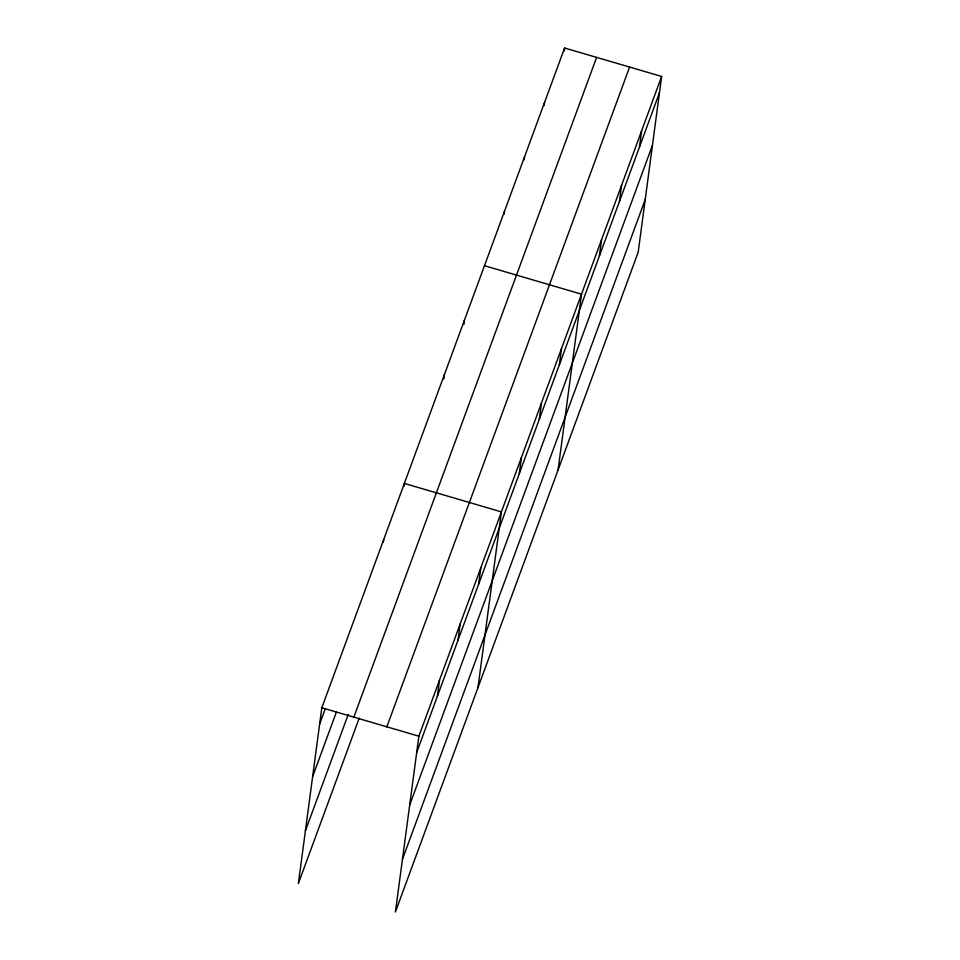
<?xml version="1.0" encoding="UTF-8"?>
<svg xmlns="http://www.w3.org/2000/svg" width="960" height="960" viewBox="0 0 960 960"><rect width="100%" height="100%" fill="white"/><g stroke="black" fill="none" stroke-linecap="round" stroke-linejoin="round"><path stroke-width="1.44" d="M661.632 76.44L418.872 736.2L395.412 912L638.184 252.252L661.632 76.44L564.588 48L321.816 707.748L298.368 883.56L359.232 718.128M383.328 542.472L383.724 539.508M403.968 486.384L404.364 483.432L501.408 511.884L477.96 687.684M443.82 379.008L444.42 374.58M463.848 324.576L464.448 320.148M437.34 696.36L439.512 680.112M504.108 214.236L504.504 211.284M457.98 640.284L460.14 624.036M524.136 159.816L524.532 156.864M478.608 584.196L480.78 567.96M544.164 105.384L544.56 102.432M564.192 50.952L564.588 48M519.276 473.688L521.436 457.452M539.304 419.256L541.464 403.02M559.332 364.836L561.492 348.588M558.072 469.968L581.52 294.168L484.476 265.716M599.388 255.972L601.548 239.736M619.416 201.54L621.576 185.304M639.444 147.12L641.604 130.872M319.656 723.996L325.332 708.564M312.624 776.652L336.36 712.152M305.388 830.904L348.204 714.54M353.844 717.132L596.616 57.384M386.844 726.804L629.604 67.056M416.712 752.436L659.472 92.688M409.68 805.092L652.44 145.344M402.444 859.344L645.204 199.596M321.816 707.748L418.872 736.2"/></g></svg>
